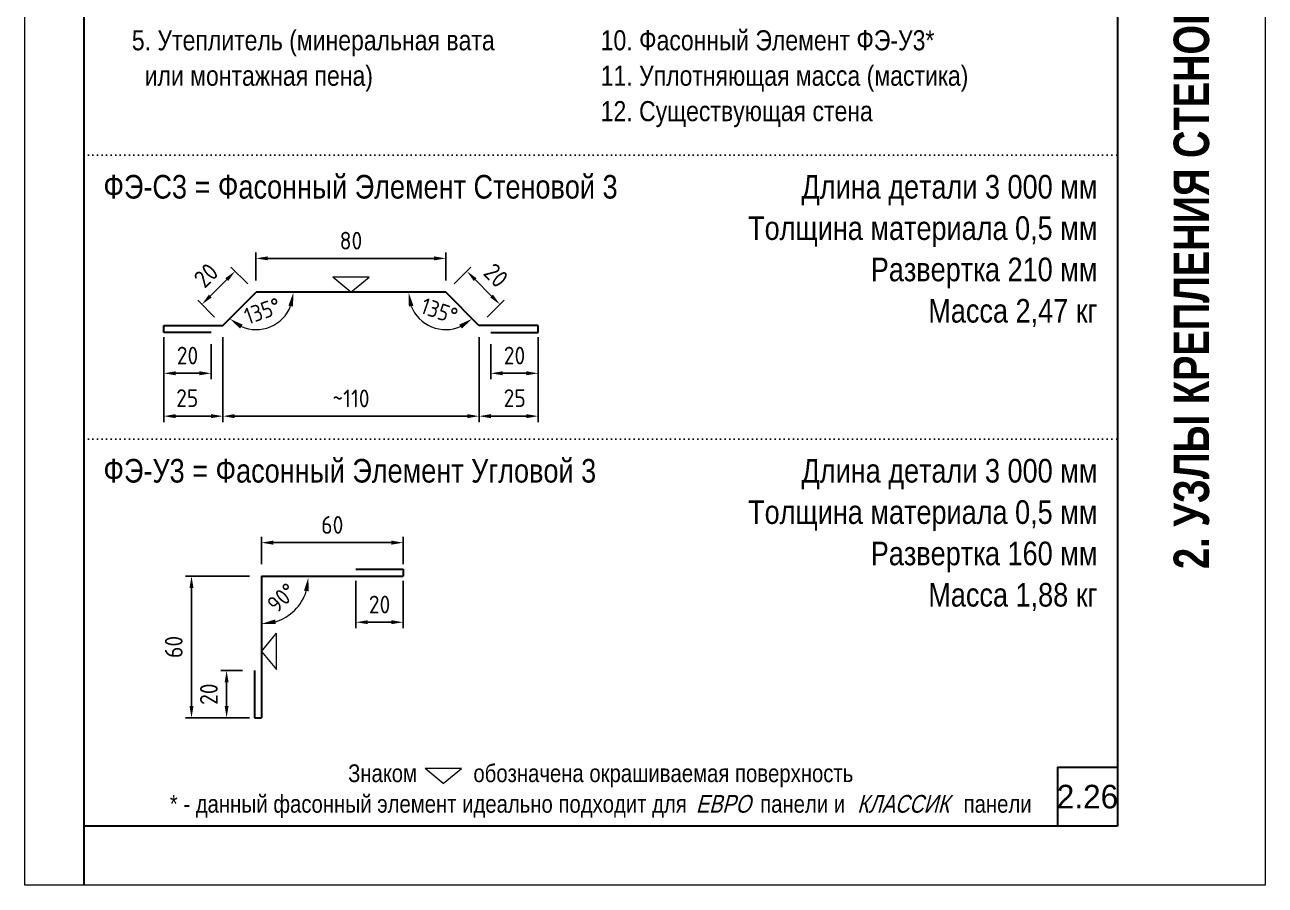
# Model space of a CAD drawing. Extents: x 5821 to 16321, y -13531 to 5774.
# Drawn here: x 11071 to 12121, y -166 to 562 of the extents above; entities that cross this region are included whole.
import ezdxf
from ezdxf.enums import TextEntityAlignment as Align

# ---------------------------------------------------------------- set-up
doc = ezdxf.new("R2010")
doc.units = 0
doc.header["$LTSCALE"] = 3
doc.linetypes.add('DOT2', pattern=[0.125, 0, -0.125])
doc.layers.get('0').update_dxf_attribs({"linetype": 'CONTINUOUS', "lineweight": 30})
doc.layers.get('DEFPOINTS').update_dxf_attribs({"linetype": 'CONTINUOUS'})
for name, color, linetype, lineweight in [('new_fill', 8, 'CONTINUOUS', 13), ('RAZMER', 7, 'CONTINUOUS', 9), ('Нащельники', 1, 'CONTINUOUS', 30)]:
    doc.layers.add(name, color=color, linetype=linetype, lineweight=lineweight)
doc.layers.add('Punktir', color=7, linetype='CONTINUOUS')
doc.styles.add('LOGO', font='HATTEN.TTF')
doc.styles.add('ROMANS', font='romans.shx', dxfattribs={"width": 0.85})
doc.styles.add('style1', font='ARIALN.TTF')
doc.styles.add('style2', font='impact.TTF')
doc.styles.add('курсив', font='ARIAL.TTF', dxfattribs={"width": 0.8, "oblique": 15})
doc.dimstyles.new('2.5', dxfattribs={"dimscale": 5, "dimtxt": 3, "dimasz": 2, "dimexe": 1, "dimexo": 2, "dimgap": 0, "dimtad": 0, "dimdec": 0, "dimlfac": 0.5, "dimzin": 9, "dimdsep": 46, "dimtxsty": 'ROMANS', "dimcen": -3, "dimdle": 1, "dimclrd": 256, "dimclre": 256, "dimclrt": 256, "dimadec": 0, "dimazin": 0, "dimtfac": 1, "dimtdec": 0, "dimtofl": 0, "dimtmove": 2, "dimatfit": 3, "dimfxl": 0, "dimtvp": 1, "dimtolj": 1, "dimtzin": 9, "dimarcsym": 0})
doc.dimstyles.get("Standard").update_dxf_attribs({"dimscale": 0, "dimtxt": 3, "dimasz": 3, "dimexe": 2.5, "dimexo": 2.5, "dimgap": 1.5, "dimtad": 0, "dimdec": 0, "dimzin": 9, "dimdsep": 46, "dimtxsty": 'ROMANS', "dimcen": -3, "dimdle": 1.25, "dimadec": 0, "dimazin": 0, "dimtfac": 0.75, "dimtdec": 0, "dimtofl": 0, "dimtmove": 2, "dimatfit": 3, "dimfxl": 0, "dimtvp": 1.5, "dimtolj": 1, "dimtzin": 0, "dimarcsym": 0})

# ---------------------------------------------------------------- blocks, each defined once
blk = doc.blocks.new('*D736')
at = {"layer": 'DEFPOINTS', "color": 0, "transparency": 16777216}
for p in [(11221, 325.5), (11266.8, 335.8), (11238.8, 307.8)]:
    blk.add_point(p, dxfattribs=at)
at = {"layer": 'RAZMER', "lineweight": -2, "transparency": 16777216}
for p, q in [((11259.8, 342.9), (11245.5, 357.1)), ((11242, 346.5), (11228.1, 332.6)), ((11231.7, 314.8), (11217.5, 329))]:
    blk.add_line(p, q, dxfattribs=at)
at = {"layer": 'RAZMER', "transparency": 16777216}
for points in [[(11240.8, 347.7), (11243.2, 345.3), (11249.1, 353.6)], [(11226.9, 333.8), (11229.3, 331.4), (11221, 325.5)]]:
    blk.add_solid(points, dxfattribs=at)
at = {"layer": 'RAZMER', "transparency": 16777216, "insert": (11224.5, 350.1), "char_height": 15, "attachment_point": 5, "rotation": 45, "style": 'ROMANS'}
blk.add_mtext('\\A1;20', dxfattribs=at)
blk = doc.blocks.new('*D737')
at = {"layer": 'DEFPOINTS', "color": 0, "transparency": 16777216}
for p in [(11262.8, 331.8), (11266.8, 335.8), (11423.5, 335.8), (11242.3, 311.3), (11289.2, 313.4)]:
    blk.add_point(p, dxfattribs=at)
at = {"layer": 'RAZMER', "color": 0, "lineweight": 0, "transparency": 16777216}
blk.add_arc((11266.8, 335.8), 31.6, 246.8661, 338.1339, dxfattribs=at)
at = {"layer": 'RAZMER', "color": 0, "transparency": 16777216}
for points in [[(11294.2, 324.4), (11298.1, 323.7), (11298.5, 335.8)], [(11253.3, 305.1), (11255.5, 308.4), (11244.5, 313.4)]]:
    blk.add_solid(points, dxfattribs=at)
at = {"layer": 'RAZMER', "color": 0, "transparency": 16777216, "insert": (11272.3, 320), "char_height": 14, "attachment_point": 5, "rotation": 19.1436, "style": 'ROMANS'}
blk.add_mtext('\\A1;135°', dxfattribs=at)
blk = doc.blocks.new('*D738')
at = {"layer": 'DEFPOINTS', "color": 0, "transparency": 16777216}
for p in [(11270.8, 335.8), (11427.5, 335.8), (11431.5, 331.8), (11405.2, 313.4), (11452, 311.3)]:
    blk.add_point(p, dxfattribs=at)
at = {"layer": 'RAZMER', "color": 0, "lineweight": 0, "transparency": 16777216}
blk.add_arc((11427.5, 335.8), 31.6, 201.8661, 293.1339, dxfattribs=at)
at = {"layer": 'RAZMER', "color": 0, "transparency": 16777216}
for points in [[(11396.2, 323.7), (11400.1, 324.4), (11395.9, 335.8)], [(11438.8, 308.4), (11441.1, 305.1), (11449.9, 313.4)]]:
    blk.add_solid(points, dxfattribs=at)
at = {"layer": 'RAZMER', "color": 0, "transparency": 16777216, "insert": (11422, 320), "char_height": 14, "attachment_point": 5, "rotation": 340.8564, "style": 'ROMANS'}
blk.add_mtext('\\A1;135°', dxfattribs=at)
blk = doc.blocks.new('*D739')
at = {"layer": 'DEFPOINTS', "color": 0, "transparency": 16777216}
for p in [(11427.5, 364.5), (11266.8, 335.8), (11427.5, 335.8)]:
    blk.add_point(p, dxfattribs=at)
at = {"layer": 'RAZMER', "lineweight": -2, "transparency": 16777216}
for p, q in [((11266.8, 345.8), (11266.8, 369.5)), ((11427.5, 345.8), (11427.5, 369.5)), ((11276.8, 364.5), (11417.5, 364.5))]:
    blk.add_line(p, q, dxfattribs=at)
at = {"layer": 'RAZMER', "transparency": 16777216}
for points in [[(11276.8, 366.2), (11276.8, 362.8), (11266.8, 364.5)], [(11417.5, 366.2), (11417.5, 362.8), (11427.5, 364.5)]]:
    blk.add_solid(points, dxfattribs=at)
at = {"layer": 'RAZMER', "transparency": 16777216, "insert": (11347.2, 379.5), "char_height": 15, "attachment_point": 5, "style": 'ROMANS'}
blk.add_mtext('\\A1;80', dxfattribs=at)
blk = doc.blocks.new('*D740')
at = {"layer": 'DEFPOINTS', "color": 0, "transparency": 16777216}
for p in [(11427.5, 335.8), (11473.3, 325.5), (11455.6, 307.8)]:
    blk.add_point(p, dxfattribs=at)
at = {"layer": 'RAZMER', "lineweight": -2, "transparency": 16777216}
for p, q in [((11434.6, 342.9), (11448.8, 357.1)), ((11452.3, 346.5), (11466.2, 332.6)), ((11462.6, 314.8), (11476.8, 329))]:
    blk.add_line(p, q, dxfattribs=at)
at = {"layer": 'RAZMER', "transparency": 16777216}
for points in [[(11453.5, 347.7), (11451.2, 345.3), (11445.3, 353.6)], [(11467.4, 333.8), (11465.1, 331.4), (11473.3, 325.5)]]:
    blk.add_solid(points, dxfattribs=at)
at = {"layer": 'RAZMER', "transparency": 16777216, "insert": (11469.9, 350.1), "char_height": 15, "attachment_point": 5, "rotation": 315, "style": 'ROMANS'}
blk.add_mtext('\\A1;20', dxfattribs=at)
blk = doc.blocks.new('*D742')
at = {"layer": 'DEFPOINTS', "color": 0, "transparency": 16777216}
for p in [(11391.4, 123.8), (11271.4, 95.5), (11391.4, 95.5)]:
    blk.add_point(p, dxfattribs=at)
at = {"layer": 'RAZMER', "lineweight": -2, "transparency": 16777216}
for p, q in [((11271.4, 105.5), (11271.4, 128.8)), ((11391.4, 105.5), (11391.4, 128.8)), ((11281.4, 123.8), (11381.4, 123.8))]:
    blk.add_line(p, q, dxfattribs=at)
at = {"layer": 'RAZMER', "transparency": 16777216}
for points in [[(11281.4, 125.5), (11281.4, 122.1), (11271.4, 123.8)], [(11381.4, 125.5), (11381.4, 122.1), (11391.4, 123.8)]]:
    blk.add_solid(points, dxfattribs=at)
at = {"layer": 'RAZMER', "transparency": 16777216, "insert": (11331.4, 138.8), "char_height": 15, "attachment_point": 5, "style": 'ROMANS'}
blk.add_mtext('\\A1;60', dxfattribs=at)
blk = doc.blocks.new('*D743')
at = {"layer": 'DEFPOINTS', "color": 0, "transparency": 16777216}
for p in [(11271.4, 94.7), (11271.4, 94.7), (11391.4, 94.7), (11305.9, 74.9), (11271.4, -25.3)]:
    blk.add_point(p, dxfattribs=at)
at = {"layer": 'RAZMER', "color": 0, "lineweight": 0, "transparency": 16777216}
blk.add_arc((11271.4, 94.7), 39.8, 287.3547, 342.6453, dxfattribs=at)
at = {"layer": 'RAZMER', "color": 0, "transparency": 16777216}
for points in [[(11307.4, 83.2), (11311.3, 82.6), (11311.2, 94.7)], [(11283.6, 54.8), (11283, 58.8), (11271.4, 55)]]:
    blk.add_solid(points, dxfattribs=at)
at = {"layer": 'RAZMER', "color": 0, "transparency": 16777216, "insert": (11288.6, 77.2), "char_height": 14, "attachment_point": 5, "rotation": 44.2944, "style": 'ROMANS'}
blk.add_mtext('\\A1;90°', dxfattribs=at)
blk = doc.blocks.new('*D744')
at = {"layer": 'DEFPOINTS', "color": 0, "transparency": 16777216}
for p in [(11265.4, 15.5), (11241.9, -24.5), (11265.4, -24.5)]:
    blk.add_point(p, dxfattribs=at)
at = {"layer": 'RAZMER', "lineweight": -2, "transparency": 16777216}
for p, q in [((11255.4, 15.5), (11236.9, 15.5)), ((11241.9, 5.5), (11241.9, -14.5)), ((11255.4, -24.5), (11236.9, -24.5))]:
    blk.add_line(p, q, dxfattribs=at)
at = {"layer": 'RAZMER', "transparency": 16777216}
for points in [[(11240.3, 5.5), (11243.6, 5.5), (11241.9, 15.5)], [(11240.3, -14.5), (11243.6, -14.5), (11241.9, -24.5)]]:
    blk.add_solid(points, dxfattribs=at)
at = {"layer": 'RAZMER', "transparency": 16777216, "insert": (11226.9, -4.5), "char_height": 15, "attachment_point": 5, "rotation": 90, "style": 'ROMANS'}
blk.add_mtext('\\A1;20', dxfattribs=at)
blk = doc.blocks.new('*D745')
at = {"layer": 'DEFPOINTS', "color": 0, "transparency": 16777216}
for p in [(11271.4, 95.5), (11212.2, -24.5), (11271.4, -24.5)]:
    blk.add_point(p, dxfattribs=at)
at = {"layer": 'RAZMER', "lineweight": -2, "transparency": 16777216}
for p, q in [((11261.4, 95.5), (11207.2, 95.5)), ((11212.2, 85.5), (11212.2, -14.5)), ((11261.4, -24.5), (11207.2, -24.5))]:
    blk.add_line(p, q, dxfattribs=at)
at = {"layer": 'RAZMER', "transparency": 16777216}
for points in [[(11210.5, 85.5), (11213.9, 85.5), (11212.2, 95.5)], [(11210.5, -14.5), (11213.9, -14.5), (11212.2, -24.5)]]:
    blk.add_solid(points, dxfattribs=at)
at = {"layer": 'RAZMER', "transparency": 16777216, "insert": (11197.2, 35.5), "char_height": 15, "attachment_point": 5, "rotation": 90, "style": 'ROMANS'}
blk.add_mtext('\\A1;60', dxfattribs=at)
blk = doc.blocks.new('*D746')
at = {"layer": 'DEFPOINTS', "color": 0, "transparency": 16777216}
for p in [(11351.4, 101.5), (11391.4, 101.5), (11391.4, 56.4)]:
    blk.add_point(p, dxfattribs=at)
at = {"layer": 'RAZMER', "lineweight": -2, "transparency": 16777216}
for p, q in [((11351.4, 91.5), (11351.4, 51.4)), ((11391.4, 91.5), (11391.4, 51.4)), ((11361.4, 56.4), (11381.4, 56.4))]:
    blk.add_line(p, q, dxfattribs=at)
at = {"layer": 'RAZMER', "transparency": 16777216}
for points in [[(11361.4, 58.1), (11361.4, 54.8), (11351.4, 56.4)], [(11381.4, 58.1), (11381.4, 54.8), (11391.4, 56.4)]]:
    blk.add_solid(points, dxfattribs=at)
at = {"layer": 'RAZMER', "transparency": 16777216, "insert": (11371.4, 71.4), "char_height": 15, "attachment_point": 5, "style": 'ROMANS'}
blk.add_mtext('\\A1;20', dxfattribs=at)
blk = doc.blocks.new('*D747')
at = {"layer": 'DEFPOINTS', "color": 0, "transparency": 16777216}
for p in [(11505.6, 307.8), (11455.6, 301.8), (11505.6, 230.9)]:
    blk.add_point(p, dxfattribs=at)
at = {"layer": 'RAZMER', "lineweight": -2, "transparency": 16777216}
for p, q in [((11505.6, 297.8), (11505.6, 225.9)), ((11455.6, 291.8), (11455.6, 225.9)), ((11465.6, 230.9), (11495.6, 230.9))]:
    blk.add_line(p, q, dxfattribs=at)
at = {"layer": 'RAZMER', "transparency": 16777216}
for points in [[(11465.6, 232.6), (11465.6, 229.2), (11455.6, 230.9)], [(11495.6, 232.6), (11495.6, 229.2), (11505.6, 230.9)]]:
    blk.add_solid(points, dxfattribs=at)
at = {"layer": 'RAZMER', "transparency": 16777216, "insert": (11485.8, 246.2), "char_height": 15, "attachment_point": 5, "style": 'ROMANS'}
blk.add_mtext('\\A1;25', dxfattribs=at)
blk = doc.blocks.new('*D748')
at = {"layer": 'DEFPOINTS', "color": 0, "transparency": 16777216}
for p in [(11465.6, 301.8), (11505.6, 301.8), (11505.6, 267.2)]:
    blk.add_point(p, dxfattribs=at)
at = {"layer": 'RAZMER', "lineweight": -2, "transparency": 16777216}
for p, q in [((11465.6, 291.8), (11465.6, 262.2)), ((11505.6, 291.8), (11505.6, 262.2)), ((11475.6, 267.2), (11495.6, 267.2))]:
    blk.add_line(p, q, dxfattribs=at)
at = {"layer": 'RAZMER', "transparency": 16777216}
for points in [[(11475.6, 268.9), (11475.6, 265.5), (11465.6, 267.2)], [(11495.6, 268.9), (11495.6, 265.5), (11505.6, 267.2)]]:
    blk.add_solid(points, dxfattribs=at)
at = {"layer": 'RAZMER', "transparency": 16777216, "insert": (11485.6, 282.2), "char_height": 15, "attachment_point": 5, "style": 'ROMANS'}
blk.add_mtext('\\A1;20', dxfattribs=at)
blk = doc.blocks.new('*D749')
at = {"layer": 'DEFPOINTS', "color": 0, "transparency": 16777216}
for p in [(11238.8, 307.8), (11455.6, 307.8), (11455.6, 230.9)]:
    blk.add_point(p, dxfattribs=at)
at = {"layer": 'RAZMER', "lineweight": -2, "transparency": 16777216}
for p, q in [((11238.8, 297.8), (11238.8, 225.9)), ((11455.6, 297.8), (11455.6, 225.9)), ((11248.8, 230.9), (11445.6, 230.9))]:
    blk.add_line(p, q, dxfattribs=at)
at = {"layer": 'RAZMER', "transparency": 16777216}
for points in [[(11248.8, 232.6), (11248.8, 229.2), (11238.8, 230.9)], [(11445.6, 232.6), (11445.6, 229.2), (11455.6, 230.9)]]:
    blk.add_solid(points, dxfattribs=at)
at = {"layer": 'RAZMER', "transparency": 16777216, "insert": (11347.2, 245.9), "char_height": 15, "attachment_point": 5, "style": 'ROMANS'}
blk.add_mtext('\\A1;~110', dxfattribs=at)
blk = doc.blocks.new('*D750')
at = {"layer": 'DEFPOINTS', "color": 0, "transparency": 16777216}
for p in [(11188.8, 307.8), (11238.8, 301.8), (11188.8, 230.9)]:
    blk.add_point(p, dxfattribs=at)
at = {"layer": 'RAZMER', "lineweight": -2, "transparency": 16777216}
for p, q in [((11188.8, 297.8), (11188.8, 225.9)), ((11238.8, 291.8), (11238.8, 225.9)), ((11228.8, 230.9), (11198.8, 230.9))]:
    blk.add_line(p, q, dxfattribs=at)
at = {"layer": 'RAZMER', "transparency": 16777216}
for points in [[(11198.8, 232.6), (11198.8, 229.2), (11188.8, 230.9)], [(11228.8, 232.6), (11228.8, 229.2), (11238.8, 230.9)]]:
    blk.add_solid(points, dxfattribs=at)
at = {"layer": 'RAZMER', "transparency": 16777216, "insert": (11208.6, 246.2), "char_height": 15, "attachment_point": 5, "style": 'ROMANS'}
blk.add_mtext('\\A1;25', dxfattribs=at)
blk = doc.blocks.new('*D751')
at = {"layer": 'DEFPOINTS', "color": 0, "transparency": 16777216}
for p in [(11188.8, 301.8), (11228.8, 301.8), (11188.8, 267.2)]:
    blk.add_point(p, dxfattribs=at)
at = {"layer": 'RAZMER', "lineweight": -2, "transparency": 16777216}
for p, q in [((11188.8, 291.8), (11188.8, 262.2)), ((11228.8, 291.8), (11228.8, 262.2)), ((11218.8, 267.2), (11198.8, 267.2))]:
    blk.add_line(p, q, dxfattribs=at)
at = {"layer": 'RAZMER', "transparency": 16777216}
for points in [[(11198.8, 268.9), (11198.8, 265.5), (11188.8, 267.2)], [(11218.8, 268.9), (11218.8, 265.5), (11228.8, 267.2)]]:
    blk.add_solid(points, dxfattribs=at)
at = {"layer": 'RAZMER', "transparency": 16777216, "insert": (11208.8, 282.2), "char_height": 15, "attachment_point": 5, "style": 'ROMANS'}
blk.add_mtext('\\A1;20', dxfattribs=at)

msp = doc.modelspace()

# ---------------------------------------------------------------- linework, layer by layer
at = {"color": 1}
for p, q in [((11121.09, 1245.91), (11121.09, -166.24)), ((11996.09, 1245.91), (11996.09, -116.24)), ((11945.18, -66.24), (11996.09, -66.24)), ((11945.18, -66.24), (11945.18, -116.24)), ((11996.09, -116.24), (11121.09, -116.24))]:
    msp.add_line(p, q, dxfattribs=at)
at = {"layer": 'Punktir', "linetype": 'DOT2', "ltscale": 10}
for p, q in [((11121.09, 451.94), (11996.09, 451.94)), ((11121.09, 211.49), (11996.09, 211.49))]:
    msp.add_line(p, q, dxfattribs=at)
at = {"layer": 'RAZMER'}
for p, q in [((12121.09, 1318.76), (12121.09, -166.24)), ((12121.09, 1318.76), (12121.09, -166.24)), ((12121.09, 1318.76), (12121.09, -166.24)), ((12121.09, 1318.76), (12121.09, -166.24)), ((12121.09, 1318.76), (12121.09, -166.24)), ((12121.09, 1318.76), (12121.09, -166.24)), ((12121.09, 1318.76), (12121.09, -166.24)), ((12121.09, 1318.76), (12121.09, -166.24)), ((12121.09, 1318.76), (12121.09, -166.24)), ((12121.09, 1318.76), (12121.09, -166.24)), ((12121.09, 1318.76), (12121.09, -166.24)), ((12121.09, 1318.76), (12121.09, -166.24)), ((12121.09, 1318.76), (12121.09, -166.24)), ((12121.09, 1318.76), (12121.09, -166.24)), ((12121.09, 1318.76), (12121.09, -166.24)), ((12121.09, 1318.76), (12121.09, -166.24)), ((12121.09, 1318.76), (12121.09, -166.24)), ((12121.09, 1318.76), (12121.09, -166.24)), ((12121.09, 1318.76), (12121.09, -166.24)), ((12121.09, 1318.76), (12121.09, -166.24)), ((12121.09, 1318.76), (12121.09, -166.24)), ((12121.09, 1318.76), (12121.09, -166.24)), ((12121.09, 1318.76), (12121.09, -166.24)), ((12121.09, 1318.76), (12121.09, -166.24)), ((12121.09, 1318.76), (12121.09, -166.24)), ((12121.09, 1318.76), (12121.09, -166.24)), ((12121.09, 1318.76), (12121.09, -166.24)), ((12121.09, 1318.76), (12121.09, -166.24)), ((12121.09, 1318.76), (12121.09, -166.24)), ((12121.09, 1318.76), (12121.09, -166.24)), ((12121.09, 1318.76), (12121.09, -166.24)), ((12121.09, 1318.76), (12121.09, -166.24)), ((12121.09, 1318.76), (12121.09, -166.24)), ((12121.09, 1318.76), (12121.09, -166.24)), ((12121.09, 1318.76), (12121.09, -166.24)), ((12121.09, 1318.76), (12121.09, -166.24)), ((12121.09, 1318.76), (12121.09, -166.24)), ((12121.09, 1318.76), (12121.09, -166.24)), ((12121.09, 1318.76), (12121.09, -166.24)), ((12121.09, 1318.76), (12121.09, -166.24)), ((12121.09, 1318.76), (12121.09, -166.24)), ((12121.09, 1318.76), (12121.09, -166.24)), ((11347.17, 335.81), (11331.78, 348.47)), ((11362.57, 348.47), (11331.78, 348.47)), ((11347.17, 335.81), (11362.57, 348.47)), ((11271.41, 31.72), (11284.07, 47.12)), ((11284.07, 16.33), (11284.07, 47.12)), ((11271.41, 31.72), (11284.07, 16.33)), ((11425.29, -80.13), (11409.89, -67.47)), ((11440.68, -67.47), (11409.89, -67.47)), ((11425.29, -80.13), (11440.68, -67.47))]:
    msp.add_line(p, q, dxfattribs=at)
msp.add_lwpolyline([(11071.09, 1318.76), (12121.09, 1318.76), (12121.09, -166.24), (11071.09, -166.24)], close=True, dxfattribs=at)
at = {"layer": 'Нащельники'}
for p, q in [((11238.78, 307.77), (11266.82, 335.81)), ((11427.53, 335.81), (11266.82, 335.81)), ((11455.57, 307.77), (11427.53, 335.81)), ((11188.78, 301.77), (11188.78, 307.77)), ((11188.78, 307.77), (11238.78, 307.77)), ((11505.57, 307.77), (11455.57, 307.77)), ((11505.57, 301.77), (11505.57, 307.77)), ((11228.78, 301.77), (11188.78, 301.77)), ((11465.57, 301.77), (11505.57, 301.77)), ((11271.41, 95.45), (11391.41, 95.45)), ((11271.41, 95.45), (11271.41, -24.55)), ((11351.41, 101.45), (11391.41, 101.45)), ((11391.41, 101.45), (11391.41, 95.45)), ((11265.41, 15.45), (11265.41, -24.55)), ((11265.41, -24.55), (11271.41, -24.55))]:
    msp.add_line(p, q, dxfattribs=at)

# ---------------------------------------------------------------- texts
at = {"style": 'style1'}
for s, height, p in [('5. Утеплитель (минеральная вата', 17, (11161.71, 540.67)), ('10. Фасонный Элемент ФЭ-У3*', 17, (11558.59, 540.67)), ('  или монтажная пена)', 17, (11161.71, 510.67)), ('11. Уплотняющая масса (мастика)', 17, (11558.59, 510.67)), ('12. Существующая стена', 17, (11558.59, 480.67)), ('ФЭ-С3 = Фасонный Элемент Стеновой 3', 20, (11137.63, 415.13)), ('ФЭ-У3 = Фасонный Элемент Угловой 3', 20, (11137.63, 174.67))]:
    msp.add_text(s, height=height, dxfattribs=at).set_placement(p)
for s, p in [('Длина детали 3 000 мм', (11979.09, 415.13)), ('Толщина материала 0,5 мм', (11979.09, 380.13)), ('Развертка 210 мм', (11979.09, 345.13)), ('Масса 2,47 кг', (11979.09, 310.13)), ('Длина детали 3 000 мм', (11979.09, 174.67)), ('Толщина материала 0,5 мм', (11979.09, 139.67)), ('Развертка 160 мм', (11979.09, 104.67)), ('Масса 1,88 кг', (11979.09, 69.67))]:
    msp.add_text(s, height=20, dxfattribs=at).set_placement(p, align=Align.RIGHT)
for s, p in [('Знаком          обозначена окрашиваемая поверхность', (11558.59, -78.95)), ('* - данный фасонный элемент идеально подходит для             панели и                     панели', (11558.59, -104.86))]:
    msp.add_text(s, height=15, dxfattribs=at).set_placement(p, align=Align.CENTER)
at = {"color": 1, "style": 'курсив', "oblique": 15, "width": 0.8}
for s, p in [('ЕВРО', (11662.41, -104.86)), ('КЛАССИК', (11814.7, -104.86))]:
    msp.add_text(s, height=15, dxfattribs=at).set_placement(p, align=Align.CENTER)
at = {"layer": 'new_fill', "style": 'style2'}
msp.add_text('2. УЗЛЫ КРЕПЛЕНИЯ СТЕНОВЫХ СЭНДВИЧ-ПАНЕЛЕЙ', height=30, rotation=90, dxfattribs=at).set_placement((12058.59, 539.83), align=Align.MIDDLE_CENTER)
at = {"layer": 'new_fill', "style": 'LOGO'}
msp.add_text('2.26', height=20, dxfattribs=at).set_placement((11970.64, -91.24), align=Align.MIDDLE_CENTER)

# ---------------------------------------------------------------- dimensions: what is measured, and where the dimension line sits
at = {"layer": 'RAZMER'}
for base, p1, p2, picture, middle in [((11427.53, 364.5), (11266.82, 335.81), (11427.53, 335.81), '*D739', (11347.17, 379.5)), ((11188.78, 267.21), (11228.78, 301.77), (11188.78, 301.77), '*D751', (11208.78, 282.21)), ((11391.41, 123.8), (11271.41, 95.45), (11391.41, 95.45), '*D742', (11331.41, 138.8)), ((11391.41, 56.45), (11351.41, 101.45), (11391.41, 101.45), '*D746', (11371.41, 71.45))]:
    dim = msp.add_linear_dim(base=base, p1=p1, p2=p2, dimstyle='2.5', dxfattribs=at)
    dim.commit()
    dim.dimension.update_dxf_attribs({"geometry": picture, "text_midpoint": middle})
for p1, p2, distance, picture, middle in [((11266.82, 335.81), (11238.78, 307.77), -25.09, '*D736', (11224.46, 350.14)), ((11427.53, 335.81), (11455.57, 307.77), 25.09, '*D740', (11469.89, 350.14))]:
    dim = msp.add_aligned_dim(p1=p1, p2=p2, distance=distance, dimstyle='2.5', dxfattribs=at)
    dim.commit()
    dim.dimension.update_dxf_attribs({"geometry": picture, "text_midpoint": middle})
for base, line1, line2, picture, middle in [((11289.19, 313.44), ((11266.82, 335.81), (11423.53, 335.81)), ((11242.32, 311.31), (11262.82, 331.81)), '*D737', (11272.32, 319.97)), ((11405.16, 313.44), ((11427.53, 335.81), (11270.82, 335.81)), ((11452.03, 311.31), (11431.53, 331.81)), '*D738', (11422.03, 319.97)), ((11305.85, 74.86), ((11271.41, 94.75), (11391.41, 94.75)), ((11271.41, 94.75), (11271.41, -25.25)), '*D743', (11288.57, 77.16))]:
    dim = msp.add_angular_dim_2l(base=base, line1=line1, line2=line2, dimstyle='Standard', override={"dimscale": 1, "dimtxt": 14, "dimasz": 12, "dimlwd": 0}, dxfattribs=at)
    dim.commit()
    dim.dimension.update_dxf_attribs({"geometry": picture, "text_midpoint": middle, "dimtype": 162})
dim = msp.add_linear_dim(base=(11188.78, 230.89), p1=(11238.78, 301.77), p2=(11188.78, 307.77), angle=180, dimstyle='2.5', dxfattribs=at)
dim.commit()
dim.dimension.update_dxf_attribs({"geometry": '*D750', "text_midpoint": (11208.56, 246.18), "dimtype": 160})
dim = msp.add_linear_dim(base=(11455.57, 230.89), p1=(11238.78, 307.77), p2=(11455.57, 307.77), text='~110', dimstyle='2.5', dxfattribs=at)
dim.commit()
dim.dimension.update_dxf_attribs({"geometry": '*D749', "text_midpoint": (11347.17, 245.89)})
dim = msp.add_linear_dim(base=(11505.57, 230.89), p1=(11455.57, 301.77), p2=(11505.57, 307.77), dimstyle='2.5', dxfattribs=at)
dim.commit()
dim.dimension.update_dxf_attribs({"geometry": '*D747', "text_midpoint": (11485.79, 246.18), "dimtype": 160})
for base, p1, p2, angle, picture, middle in [((11505.57, 267.21), (11465.57, 301.77), (11505.57, 301.77), 180, '*D748', (11485.57, 282.21)), ((11212.2, -24.55), (11271.41, 95.45), (11271.41, -24.55), 90, '*D745', (11197.2, 35.45)), ((11241.94, -24.55), (11265.41, 15.45), (11265.41, -24.55), 90, '*D744', (11226.94, -4.55))]:
    dim = msp.add_linear_dim(base=base, p1=p1, p2=p2, angle=angle, dimstyle='2.5', dxfattribs=at)
    dim.commit()
    dim.dimension.update_dxf_attribs({"geometry": picture, "text_midpoint": middle})

doc.saveas('drawing.dxf')
